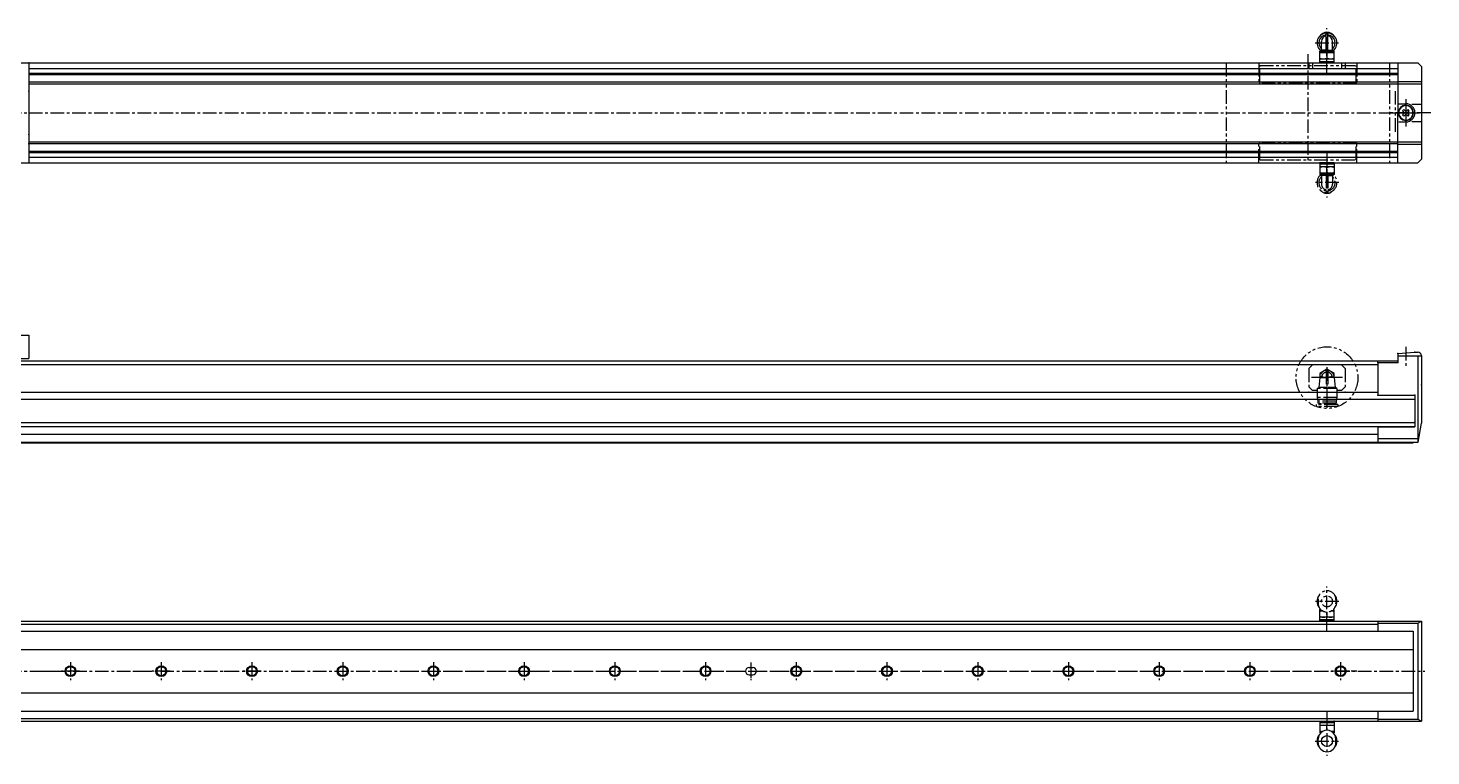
# Model space of a CAD drawing. Extents: x -754 to 460, y 75 to 509.
# Drawn here: x -313 to 460, y 107 to 509 of the extents above; entities that cross this region are included whole.
import ezdxf

# ---------------------------------------------------------------- set-up
doc = ezdxf.new("R2010")
doc.units = 0
for name, pattern in [('CENTER', [12, 7.5, -1.5, 1.5, -1.5]), ('CONTINOUS', [0]), ('PHANTOM', [15, 7.5, -1.5, 1.5, -1.5, 1.5, -1.5])]:
    doc.linetypes.add(name, pattern=pattern)
doc.layers.get('0').update_dxf_attribs({"linetype": 'CONTINUOUS'})
doc.layers.add('CENTER', color=1, linetype='CENTER')

msp = doc.modelspace()

# ---------------------------------------------------------------- linework, layer by layer
at = {"color": 7, "linetype": 'CONTINOUS'}
for p, q in [((402.48, 495.79), (402.48, 505.76)), ((403.48, 495.79), (403.48, 505.76)), ((398.98, 495.79), (399.98, 496.36)), ((398.98, 495.79), (406.98, 495.79)), ((398.98, 489.29), (398.98, 495.79)), ((398.98, 494.99), (406.98, 494.99)), ((399.98, 496.36), (399.98, 501.19)), ((402.48, 496.36), (399.98, 496.36)), ((403.48, 496.36), (405.98, 496.36)), ((405.98, 496.36), (405.98, 501.19)), ((406.98, 495.79), (405.98, 496.36)), ((406.98, 489.29), (406.98, 495.79)), ((-561.02, 489.29), (441.98, 489.29)), ((-330.52, 489.29), (-312.52, 489.29)), ((-312.52, 489.29), (-312.52, 434.29)), ((392.98, 489.29), (392.98, 486.29)), ((394.98, 489.29), (394.98, 486.29)), ((398.98, 491.59), (406.98, 491.59)), ((398.98, 490.09), (406.98, 490.09)), ((398.98, 489.29), (406.98, 489.29)), ((402.98, 494.63), (402.98, 491.94)), ((410.98, 489.29), (410.98, 486.29)), ((412.98, 489.29), (412.98, 486.29)), ((441.98, 489.29), (441.98, 461.79)), ((441.98, 489.29), (452.98, 489.29)), ((454.98, 487.29), (452.98, 489.29)), ((454.98, 487.29), (454.98, 436.29)), ((-312.52, 486.29), (441.98, 486.29)), ((-312.52, 483.69), (441.98, 483.69)), ((-312.52, 483.29), (441.98, 483.29)), ((-312.52, 482.88), (441.98, 482.88)), ((-312.52, 478.79), (441.98, 478.79)), ((-312.52, 477.79), (441.98, 477.79)), ((441.98, 478.99), (454.98, 478.99)), ((441.98, 477.79), (454.98, 477.79)), ((442.49, 466.79), (446.48, 466.79)), ((449.8, 466.59), (454.98, 466.59)), ((441.98, 434.29), (441.98, 461.79)), ((442.49, 456.79), (446.48, 456.79)), ((445.32, 463.6), (444.67, 462.95)), ((444.67, 462.95), (445.17, 462.45)), ((445.17, 461.12), (444.67, 460.63)), ((444.67, 460.63), (445.32, 459.98)), ((445.82, 463.1), (445.32, 463.6)), ((445.32, 459.98), (445.82, 460.47)), ((447.64, 463.6), (447.15, 463.1)), ((447.15, 460.47), (447.64, 459.98)), ((448.29, 462.95), (447.64, 463.6)), ((447.64, 459.98), (448.29, 460.63)), ((447.8, 462.45), (448.29, 462.95)), ((448.29, 460.63), (447.8, 461.12)), ((449.8, 456.98), (454.98, 456.98)), ((-312.81, 444.79), (441.98, 444.79)), ((-312.52, 445.79), (441.98, 445.79)), ((441.98, 445.79), (454.98, 445.79)), ((441.98, 444.59), (454.98, 444.59)), ((-561.02, 434.29), (441.98, 434.29)), ((-330.52, 434.29), (-312.52, 434.29)), ((-312.52, 440.69), (441.98, 440.69)), ((-312.52, 440.29), (441.98, 440.29)), ((-312.52, 439.88), (441.98, 439.88)), ((-312.52, 437.29), (441.98, 437.29)), ((441.98, 434.29), (452.98, 434.29)), ((454.98, 436.29), (452.98, 434.29)), ((-331.02, 339.29), (-312.52, 339.29)), ((-312.52, 339.29), (-312.52, 326.29)), ((-555.02, 325.09), (441.98, 325.09)), ((-402.52, 326.29), (-312.52, 326.29)), ((441.98, 329.06), (451.48, 329.89)), ((441.98, 329.01), (441.98, 324.09)), ((441.98, 327.79), (454.98, 327.79)), ((451.48, 329.89), (452.98, 329.89)), ((452.98, 327.79), (452.98, 280.29)), ((454.98, 327.89), (454.98, 290.63)), ((-555.02, 323.09), (430.98, 323.09)), ((430.98, 324.09), (441.98, 324.09)), ((430.98, 324.09), (430.98, 306.09)), ((-575.02, 303.96), (451.48, 303.96)), ((-555.02, 307.79), (430.98, 307.79)), ((430.98, 306.09), (451.48, 306.09)), ((451.48, 306.09), (451.48, 291.29)), ((-575.02, 291.12), (451.48, 291.12)), ((-575.02, 288.79), (451.48, 288.79)), ((430.98, 288.59), (430.98, 280.29)), ((430.98, 288.59), (451.48, 288.59)), ((451.48, 291.29), (451.48, 288.59)), ((453.16, 280.29), (454.98, 290.63)), ((-555.02, 284.62), (430.98, 284.62)), ((-555.02, 280.29), (430.98, 280.29)), ((-463.52, 279.79), (-277.93, 279.79)), ((-302.05, 279.79), (450.48, 279.79)), ((430.98, 282.18), (452.98, 282.18)), ((430.98, 280.29), (453.16, 280.29)), ((450.48, 280.29), (450.48, 279.79)), ((450.48, 280.29), (452.16, 280.29)), ((-581.02, 181.46), (454.98, 181.46)), ((-556.02, 179.96), (430.98, 179.96)), ((430.98, 181.46), (430.98, 175.96)), ((430.98, 180.46), (452.98, 180.46)), ((452.98, 180.46), (454.98, 181.46)), ((452.98, 180.46), (452.98, 127.46)), ((454.98, 181.46), (454.98, 126.46)), ((-571.02, 175.96), (450.48, 175.96)), ((450.48, 175.96), (450.48, 131.96)), ((-571.02, 165.96), (450.48, 165.96)), ((-571.02, 141.96), (450.48, 141.96)), ((-571.02, 131.96), (450.48, 131.96)), ((430.98, 131.96), (430.98, 126.46)), ((-581.02, 126.46), (454.98, 126.46)), ((-556.02, 127.96), (430.98, 127.96)), ((398.98, 126.46), (406.98, 126.46)), ((398.98, 126.46), (398.98, 119.96)), ((398.98, 125.66), (406.98, 125.66)), ((398.98, 124.16), (406.98, 124.16)), ((402.98, 121.36), (402.98, 123.8)), ((406.98, 126.46), (406.98, 119.96)), ((430.98, 127.46), (452.98, 127.46)), ((452.98, 127.46), (454.98, 126.46)), ((398.08, 114.46), (398.08, 116.46)), ((398.98, 120.76), (400.63, 120.76)), ((398.98, 119.96), (399.55, 119.96)), ((398.98, 119.96), (399.35, 119.75)), ((406.98, 120.76), (405.33, 120.76)), ((406.98, 119.96), (406.41, 119.96)), ((406.98, 119.96), (406.61, 119.75)), ((407.88, 114.46), (407.88, 116.46))]:
    msp.add_line(p, q, dxfattribs=at)
at = {"color": 3, "linetype": 'PHANTOM'}
for p, q in [((347.48, 489.29), (347.48, 434.29)), ((365.48, 489.29), (365.48, 478.29)), ((365.98, 487.79), (418.98, 487.79)), ((365.98, 478.18), (365.98, 487.79)), ((418.98, 478.3), (418.98, 487.79)), ((419.48, 489.29), (419.48, 478.29)), ((437.48, 489.29), (437.48, 434.29)), ((419.48, 478.29), (365.48, 478.29)), ((365.98, 478.79), (418.98, 478.79)), ((440.48, 473.79), (440.48, 449.79)), ((365.48, 434.29), (365.48, 445.29)), ((419.48, 445.29), (365.48, 445.29)), ((365.98, 435.79), (365.98, 445.29)), ((365.98, 444.79), (418.98, 444.79)), ((418.98, 435.79), (418.98, 445.29)), ((419.48, 434.29), (419.48, 445.29)), ((365.98, 435.79), (418.98, 435.79)), ((406.98, 434.29), (398.98, 434.29)), ((398.98, 434.29), (398.98, 427.79)), ((406.98, 433.49), (398.98, 433.49)), ((406.98, 434.29), (406.98, 427.79)), ((406.98, 431.99), (398.98, 431.99)), ((406.98, 428.59), (398.98, 428.59)), ((398.98, 427.79), (399.98, 427.21)), ((406.98, 427.79), (398.98, 427.79)), ((402.48, 427.21), (399.98, 427.21)), ((399.98, 427.21), (399.98, 422.38)), ((402.48, 427.79), (402.48, 417.81)), ((402.98, 428.94), (402.98, 431.63)), ((403.48, 427.79), (403.48, 417.81)), ((403.48, 427.21), (405.98, 427.21)), ((406.98, 427.79), (405.98, 427.21)), ((405.98, 427.21), (405.98, 422.38)), ((394.98, 322.79), (392.98, 320.79)), ((392.98, 320.79), (392.98, 310.79)), ((410.98, 322.79), (394.98, 322.79)), ((402.98, 320.41), (398.98, 318.1)), ((398.98, 318.1), (398.98, 315.79)), ((402.48, 319.76), (402.48, 309.79)), ((406.98, 318.1), (402.98, 320.41)), ((403.48, 319.76), (403.48, 309.79)), ((406.98, 315.79), (406.98, 318.1)), ((412.98, 320.79), (410.98, 322.79)), ((412.98, 320.79), (412.98, 310.79)), ((394.98, 308.79), (392.98, 310.79)), ((397.48, 309.79), (398.48, 310.36)), ((408.48, 309.79), (397.48, 309.79)), ((397.48, 309.79), (397.48, 304.79)), ((398.98, 315.79), (398.48, 310.36)), ((402.48, 310.36), (398.48, 310.36)), ((400.04, 316.4), (398.98, 315.79)), ((398.98, 315.79), (402.48, 315.79)), ((400.04, 316.4), (402.48, 315.89)), ((405.92, 316.4), (403.48, 315.89)), ((407.48, 310.36), (403.48, 310.36)), ((405.92, 316.4), (406.98, 315.79)), ((406.98, 315.79), (407.48, 310.36)), ((408.48, 309.79), (407.48, 310.36)), ((408.48, 309.79), (408.48, 304.79)), ((410.98, 308.79), (412.98, 310.79)), ((397.48, 308.79), (394.98, 308.79)), ((408.48, 304.79), (397.48, 304.79)), ((397.48, 304.79), (397.98, 302.79)), ((397.98, 302.79), (397.98, 301.79)), ((407.98, 302.79), (397.98, 302.79)), ((407.98, 301.79), (397.98, 301.79)), ((399.48, 301.79), (399.48, 300.99)), ((406.48, 301.79), (406.48, 300.99)), ((408.48, 304.79), (407.98, 302.79)), ((407.98, 302.79), (407.98, 301.79)), ((410.98, 308.79), (408.48, 308.79)), ((408.88, 300.99), (397.08, 300.99)), ((397.08, 300.99), (397.08, 299.79)), ((408.88, 299.79), (397.08, 299.79)), ((408.88, 300.99), (408.88, 299.79)), ((398.08, 193.46), (398.08, 191.46)), ((407.88, 193.46), (407.88, 191.46)), ((398.98, 187.96), (399.35, 188.17)), ((398.98, 181.46), (398.98, 187.96)), ((398.98, 187.96), (399.55, 187.96)), ((398.98, 187.16), (400.63, 187.16)), ((402.98, 186.56), (402.98, 184.12)), ((406.98, 187.16), (405.33, 187.16)), ((406.98, 187.96), (406.41, 187.96)), ((406.98, 187.96), (406.61, 188.17)), ((406.98, 181.46), (406.98, 187.96)), ((406.98, 183.76), (398.98, 183.76)), ((406.98, 182.26), (398.98, 182.26)), ((406.98, 181.46), (398.98, 181.46))]:
    msp.add_line(p, q, dxfattribs=at)
at = {"color": 7, "linetype": 'CONTINUOUS'}
for p, q in [((84.48, 155.96), (86.48, 155.96)), ((84.48, 151.96), (86.48, 151.96))]:
    msp.add_line(p, q, dxfattribs=at)
at = {"color": 7, "linetype": 'CENTER'}
for p, q in [((85.48, 158.71), (85.48, 148.96)), ((85.48, 157.83), (85.48, 150.27))]:
    msp.add_line(p, q, dxfattribs=at)
at = {"color": 3, "linetype": 'PHANTOM'}
for centre, radius in [((402.98, 315.79), 17), ((402.98, 192.46), 3)]:
    msp.add_circle(centre, radius, dxfattribs=at)
at = {"color": 7, "linetype": 'CONTINOUS'}
for centre, radius in [((-289.52, 153.96), 3), ((-289.52, 153.96), 2.5), ((-239.52, 153.96), 3), ((-239.52, 153.96), 2.5), ((-189.52, 153.96), 3), ((-189.52, 153.96), 2.5), ((-139.52, 153.96), 3), ((-139.52, 153.96), 2.5), ((-89.52, 153.96), 3), ((-89.52, 153.96), 2.5), ((-39.52, 153.96), 3), ((-39.52, 153.96), 2.5), ((10.48, 153.96), 3), ((10.48, 153.96), 2.5), ((60.48, 153.96), 3), ((60.48, 153.96), 2.5), ((110.48, 153.96), 3), ((110.48, 153.96), 2.5), ((160.48, 153.96), 3), ((160.48, 153.96), 2.5), ((210.48, 153.96), 3), ((210.48, 153.96), 2.5), ((260.48, 153.96), 3), ((260.48, 153.96), 2.5), ((310.48, 153.96), 3), ((310.48, 153.96), 2.5), ((360.48, 153.96), 3), ((360.48, 153.96), 2.5), ((410.48, 153.96), 3), ((410.48, 153.96), 2.5), ((402.98, 115.46), 3)]:
    msp.add_circle(centre, radius, dxfattribs=at)
for centre, radius, start, end in [((402.98, 500.29), 5.5, 309.82252, 230.17746), ((402.98, 500.29), 4.5, 96.37938, 228.18969), ((402.98, 501.29), 4.9, 32.3231, 147.67682), ((402.98, 501.19), 3, 99.5941, 180.00003), ((402.98, 500.29), 4.5, 311.81031, 83.62063), ((402.98, 501.19), 3, 0, 80.40593), ((400.98, 489.21), 5.78, 69.74381, 110.25606), ((404.98, 489.21), 5.78, 69.74387, 110.25611), ((400.98, 497.36), 5.78, 249.74386, 290.25611), ((404.98, 497.36), 5.78, 249.74386, 290.25611), ((446.48, 461.79), 4.15, 0, 359.99971), ((446.48, 461.79), 4, 0, 359.99971), ((446.48, 461.79), 5, 270, 90), ((444.5, 461.79), 0.94, 315.00004, 45.00002), ((446.48, 463.77), 0.94, 225.00005, 315.00004), ((446.48, 459.81), 0.94, 45.00002, 135.00005), ((448.46, 461.79), 0.94, 135.00005, 225.00009), ((452.98, 327.89), 2, 0, 90), ((400.98, 118.39), 5.78, 69.74389, 110.25614), ((404.98, 118.39), 5.78, 69.74389, 110.25614), ((402.98, 115.46), 5.5, 138.8389, 221.16112), ((402.98, 116.46), 4.9, 0, 180.00002), ((400.98, 126.54), 5.78, 249.74394, 266.70601), ((404.98, 126.54), 5.78, 273.29405, 290.25612), ((402.98, 115.46), 5.5, 318.83896, 41.16118), ((402.98, 114.46), 4.9, 180.00004, 0)]:
    msp.add_arc(centre, radius, start, end, dxfattribs=at)
at = {"color": 3, "linetype": 'PHANTOM'}
for centre, radius, start, end in [((402.98, 423.29), 5.5, 129.82252, 50.17746), ((402.98, 423.29), 4.5, 131.81031, 263.62063), ((400.98, 426.21), 5.78, 69.74386, 110.25611), ((400.98, 434.36), 5.78, 249.74387, 290.25611), ((404.98, 426.21), 5.78, 69.74386, 110.25611), ((404.98, 434.36), 5.78, 249.74381, 290.25606), ((402.98, 423.29), 4.5, 276.37938, 48.18969), ((402.98, 422.29), 4.9, 212.3231, 327.67682), ((402.98, 422.38), 3, 180, 260.40593), ((402.98, 422.38), 3, 279.5941, 0.00003), ((402.98, 315.79), 4, 0.00015, 180.00014), ((402.98, 315.79), 3, 99.59399, 168.18958), ((402.98, 315.79), 3, 11.81037, 80.40595), ((402.98, 192.46), 5.5, 138.83896, 221.16118), ((402.98, 193.46), 4.9, 0.00004, 180), ((402.98, 192.46), 5.5, 318.8389, 41.16112), ((402.98, 191.46), 4.9, 180.00005, 0.00002), ((400.98, 181.39), 5.78, 93.29405, 110.25612), ((404.98, 181.39), 5.78, 69.74394, 86.70601), ((400.98, 189.54), 5.78, 249.74389, 290.25614), ((404.98, 189.54), 5.78, 249.74389, 290.25614)]:
    msp.add_arc(centre, radius, start, end, dxfattribs=at)
at = {"color": 7, "linetype": 'CONTINUOUS'}
for centre, start, end in [((84.48, 153.96), 90, 270), ((86.48, 153.96), 270, 90)]:
    msp.add_arc(centre, 2, start, end, dxfattribs=at)
at = {"color": 7, "linetype": 'CONTINOUS'}
for p in [(-312.52, 489.29), (402.98, 489.29), (402.98, 489.29), (406.98, 489.29), (-312.52, 473.79), (441.98, 461.79), (446.48, 461.79), (446.48, 461.79), (446.48, 461.79), (454.98, 461.79), (454.98, 461.79), (-312.52, 449.79), (-312.52, 434.29), (398.98, 434.29), (402.98, 434.29), (402.98, 434.29), (402.98, 434.29), (441.98, 434.29), (441.98, 329.06), (441.98, 329.01), (451.48, 329.89), (430.98, 324.09), (441.98, 324.09), (402.98, 315.79), (402.98, 315.79), (454.98, 311.79), (454.98, 311.79), (392.98, 307.79), (412.98, 307.79), (430.98, 306.09), (451.48, 306.09), (402.98, 299.79), (451.48, 291.29), (398.98, 181.46), (402.98, 181.46), (402.98, 181.46), (402.98, 126.46), (402.98, 126.46), (402.98, 126.46), (406.98, 126.46)]:
    msp.add_point(p, dxfattribs=at)
at = {"layer": 'CENTER', "color": 1, "linetype": 'CENTER'}
for p, q in [((402.98, 483.93), (402.98, 508.51)), ((396.53, 500.29), (409.31, 500.29)), ((392.48, 494.17), (392.48, 433.95)), ((446.48, 469.33), (446.48, 454.25)), ((446.48, 469.33), (446.48, 454.25)), ((446.48, 467.79), (446.48, 455.79)), ((446.48, 466.79), (446.48, 456.79)), ((-636.04, 461.79), (-312.52, 461.79)), ((-312.52, 461.79), (454.25, 461.79)), ((460.27, 461.79), (437.14, 461.79)), ((438.94, 461.79), (454.02, 461.79)), ((438.94, 461.79), (454.02, 461.79)), ((440.48, 461.79), (452.48, 461.79)), ((402.98, 439.65), (402.98, 415.06)), ((409.44, 423.29), (396.65, 423.29)), ((446.48, 332.83), (446.48, 321.17)), ((402.98, 321.61), (402.98, 297.8)), ((411.48, 315.79), (394.48, 315.79)), ((408.65, 315.79), (397.89, 315.79)), ((402.98, 176.1), (402.98, 200.69)), ((409.44, 192.46), (396.65, 192.46)), ((-289.52, 158.96), (-289.52, 148.96)), ((-239.52, 158.96), (-239.52, 148.96)), ((-189.52, 158.96), (-189.52, 148.96)), ((-139.52, 158.96), (-139.52, 148.96)), ((-89.52, 158.96), (-89.52, 148.96)), ((-39.52, 158.96), (-39.52, 148.96)), ((10.48, 158.96), (10.48, 148.96)), ((60.48, 158.96), (60.48, 148.96)), ((110.48, 158.96), (110.48, 148.96)), ((160.48, 158.96), (160.48, 148.96)), ((210.48, 158.96), (210.48, 148.96)), ((260.48, 158.96), (260.48, 148.96)), ((310.48, 158.96), (310.48, 148.96)), ((360.48, 158.96), (360.48, 148.96)), ((410.48, 158.96), (410.48, 148.96)), ((-635.99, 153.96), (456.87, 153.96)), ((-305.08, 153.96), (-296.2, 153.96)), ((-284.52, 153.96), (-294.52, 153.96)), ((-255.08, 153.96), (-246.2, 153.96)), ((-234.52, 153.96), (-244.52, 153.96)), ((-205.08, 153.96), (-196.2, 153.96)), ((-184.52, 153.96), (-194.52, 153.96)), ((-105.08, 153.96), (403.8, 153.96)), ((415.48, 153.96), (405.48, 153.96)), ((407.42, 153.96), (416.3, 153.96)), ((419.42, 153.96), (416.3, 153.96)), ((419.42, 153.96), (416.3, 153.96)), ((402.98, 131.82), (402.98, 107.24)), ((396.53, 115.46), (409.31, 115.46))]:
    msp.add_line(p, q, dxfattribs=at)

doc.saveas('drawing.dxf')
